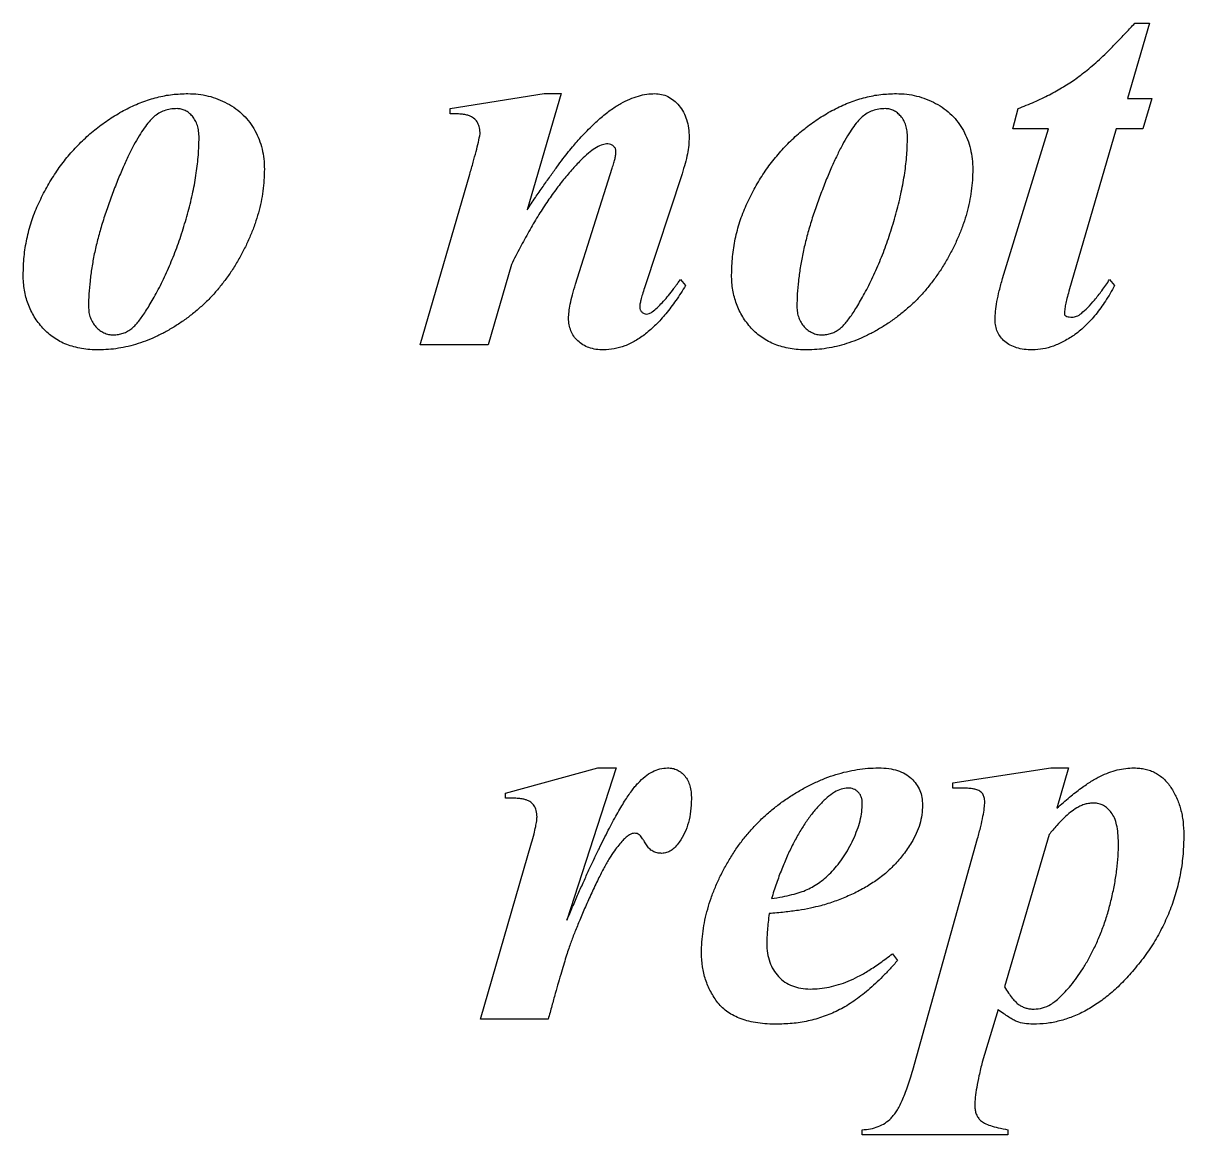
# Model space of a CAD drawing. Header units: inches. Extents: x -8.75 to 0, y -0.78 to 2.88.
# Drawn here: x -6.862 to -6.22, y 1.438 to 2.053 of the extents above; entities that cross this region are included whole.
import ezdxf

# ---------------------------------------------------------------- set-up
doc = ezdxf.new("R2010")
doc.units = ezdxf.units.IN
doc.header["$MEASUREMENT"] = 0

msp = doc.modelspace()

# ---------------------------------------------------------------- linework, layer by layer
at = {"color": 7, "linetype": 'Continuous', "lineweight": 25}
for p, q in [((-6.23899, 2.05278), (-6.25114, 2.01111)), ((-6.24711, 2.05278), (-6.23899, 2.05278)), ((-6.62554, 2.00556), (-6.57363, 2.01389)), ((-6.56421, 2.01389), (-6.58304, 1.94961)), ((-6.57363, 2.01389), (-6.56421, 2.01389)), ((-6.25114, 2.01111), (-6.23756, 2.01111)), ((-6.23756, 2.01111), (-6.24268, 1.99444)), ((-6.62554, 2.00278), (-6.62554, 2.00556)), ((-6.31442, 1.99444), (-6.31156, 2.0056)), ((-6.32015, 1.91159), (-6.29481, 1.99444)), ((-6.29481, 1.99444), (-6.31442, 1.99444)), ((-6.25739, 1.99444), (-6.28348, 1.9046)), ((-6.24268, 1.99444), (-6.25739, 1.99444)), ((-6.55627, 1.90846), (-6.536, 1.97261)), ((-6.6422, 1.875), (-6.61473, 1.96931)), ((-6.49737, 1.96962), (-6.5182, 1.9066)), ((-6.59173, 1.91936), (-6.60466, 1.875)), ((-6.49819, 1.91111), (-6.49541, 1.90781)), ((-6.261, 1.91111), (-6.25822, 1.90773)), ((-6.60466, 1.875), (-6.6422, 1.875)), ((-6.59498, 1.6273), (-6.54394, 1.64119)), ((-6.53378, 1.64119), (-6.56108, 1.55698)), ((-6.54394, 1.64119), (-6.53378, 1.64119)), ((-6.34776, 1.63285), (-6.2935, 1.64119)), ((-6.2935, 1.64119), (-6.2837, 1.64119)), ((-6.2837, 1.64119), (-6.29016, 1.61896)), ((-6.34776, 1.63007), (-6.34776, 1.63285)), ((-6.59498, 1.62452), (-6.59498, 1.6273)), ((-6.29446, 1.60434), (-6.31907, 1.52009)), ((-6.60887, 1.5023), (-6.58053, 1.59969)), ((-6.36985, 1.47417), (-6.33396, 1.60221)), ((-6.38109, 1.53841), (-6.37831, 1.53472)), ((-6.57141, 1.5023), (-6.60887, 1.5023)), ((-6.32267, 1.50759), (-6.33144, 1.47851)), ((-6.39776, 1.43841), (-6.39776, 1.44119)), ((-6.3172, 1.43841), (-6.39776, 1.43841)), ((-6.3172, 1.44119), (-6.3172, 1.43841))]:
    msp.add_line(p, q, dxfattribs=at)
for points, knots in [([(-6.31156, 2.0056), (-6.30855, 2.00679), (-6.30268, 2.00912), (-6.29433, 2.01313), (-6.28663, 2.01743), (-6.28061, 2.02132), (-6.27599, 2.02481), (-6.27233, 2.02769), (-6.26858, 2.03103), (-6.26458, 2.03464), (-6.26045, 2.03866), (-6.25617, 2.04306), (-6.25165, 2.04776), (-6.24865, 2.05108), (-6.24711, 2.05278)], [0, 0, 0, 0, 0.120172, 0.234507, 0.343418, 0.447385, 0.500336, 0.558038, 0.620076, 0.686978, 0.757998, 0.833949, 0.914855, 1, 1, 1, 1]), ([(-6.86165, 1.91363), (-6.86155, 1.91702), (-6.86135, 1.92372), (-6.85977, 1.9336), (-6.85728, 1.94316), (-6.85367, 1.95229), (-6.84933, 1.96096), (-6.84448, 1.96916), (-6.83903, 1.97675), (-6.83302, 1.98373), (-6.82656, 1.9902), (-6.81955, 1.99596), (-6.81212, 2.00113), (-6.80429, 2.00563), (-6.79611, 2.00928), (-6.78774, 2.01197), (-6.77919, 2.01359), (-6.77343, 2.01379), (-6.77054, 2.01389)], [0, 0, 0, 0, 0.068373, 0.135108, 0.201218, 0.267276, 0.332787, 0.396645, 0.459164, 0.521042, 0.582325, 0.643264, 0.703651, 0.764819, 0.825173, 0.88396, 0.941824, 1, 1, 1, 1]), ([(-6.77054, 2.01389), (-6.76864, 2.01382), (-6.76488, 2.01368), (-6.75932, 2.01266), (-6.75393, 2.01096), (-6.74882, 2.00856), (-6.74403, 2.00567), (-6.73987, 2.0021), (-6.73631, 1.99803), (-6.73342, 1.99344), (-6.7311, 1.9885), (-6.72952, 1.98323), (-6.72846, 1.97773), (-6.72836, 1.97396), (-6.72831, 1.97205)], [0, 0, 0, 0, 0.085554, 0.169688, 0.253802, 0.339259, 0.42356, 0.504942, 0.585336, 0.66653, 0.748481, 0.83034, 0.913832, 1, 1, 1, 1]), ([(-6.55483, 1.98811), (-6.55371, 1.98931), (-6.55154, 1.99165), (-6.54828, 1.99495), (-6.54515, 1.99795), (-6.54216, 2.00066), (-6.53926, 2.00305), (-6.53646, 2.00512), (-6.53384, 2.00699), (-6.53046, 2.00889), (-6.52644, 2.0109), (-6.52164, 2.0126), (-6.517, 2.01366), (-6.51395, 2.01381), (-6.51247, 2.01389)], [0, 0, 0, 0, 0.096922, 0.187782, 0.272642, 0.351578, 0.425341, 0.493416, 0.556438, 0.614383, 0.721325, 0.820638, 0.912937, 1, 1, 1, 1]), ([(-6.51247, 2.01389), (-6.5112, 2.01381), (-6.50868, 2.01364), (-6.50508, 2.01231), (-6.50179, 2.01016), (-6.49892, 2.00718), (-6.4965, 2.00359), (-6.49467, 1.99943), (-6.49365, 1.99473), (-6.49352, 1.99143), (-6.49346, 1.98971)], [0, 0, 0, 0, 0.11115, 0.220348, 0.332299, 0.453462, 0.580543, 0.710706, 0.849887, 1, 1, 1, 1]), ([(-6.46998, 1.91363), (-6.46988, 1.91702), (-6.46968, 1.92372), (-6.4681, 1.9336), (-6.46561, 1.94316), (-6.46201, 1.95229), (-6.45766, 1.96096), (-6.45282, 1.96916), (-6.44736, 1.97675), (-6.44135, 1.98373), (-6.43489, 1.9902), (-6.42789, 1.99596), (-6.42045, 2.00113), (-6.41262, 2.00563), (-6.40444, 2.00928), (-6.39607, 2.01197), (-6.38752, 2.01359), (-6.38176, 2.01379), (-6.37888, 2.01389)], [0, 0, 0, 0, 0.068373, 0.135108, 0.201218, 0.267276, 0.332787, 0.396645, 0.459164, 0.521042, 0.582325, 0.643264, 0.703651, 0.764819, 0.825173, 0.88396, 0.941824, 1, 1, 1, 1]), ([(-6.37888, 2.01389), (-6.37698, 2.01382), (-6.37321, 2.01368), (-6.36765, 2.01266), (-6.36227, 2.01096), (-6.35715, 2.00856), (-6.35237, 2.00567), (-6.3482, 2.0021), (-6.34464, 1.99803), (-6.34175, 1.99344), (-6.33943, 1.9885), (-6.33785, 1.98323), (-6.33679, 1.97773), (-6.33669, 1.97396), (-6.33665, 1.97205)], [0, 0, 0, 0, 0.085554, 0.169688, 0.253802, 0.339259, 0.42356, 0.504942, 0.585336, 0.66653, 0.748481, 0.83034, 0.913832, 1, 1, 1, 1]), ([(-6.77658, 2.00556), (-6.77783, 2.00549), (-6.78024, 2.00538), (-6.78369, 2.00455), (-6.78681, 2.0031), (-6.78858, 2.0017), (-6.78947, 2.001)], [0, 0, 0, 0, 0.2679971, 0.5173471, 0.7577141, 1, 1, 1, 1]), ([(-6.76442, 1.9895), (-6.76446, 1.9907), (-6.76453, 1.993), (-6.76521, 1.99624), (-6.76639, 1.99904), (-6.76801, 2.00137), (-6.76993, 2.00318), (-6.77197, 2.00458), (-6.77423, 2.00541), (-6.77579, 2.00551), (-6.77658, 2.00556)], [0, 0, 0, 0, 0.160943, 0.307485, 0.440153, 0.565263, 0.682999, 0.791977, 0.894836, 1, 1, 1, 1]), ([(-6.60904, 1.99162), (-6.60908, 1.99273), (-6.60915, 1.9948), (-6.6102, 1.99765), (-6.61197, 1.99997), (-6.61418, 2.00132), (-6.61651, 2.0021), (-6.61895, 2.00249), (-6.62203, 2.00274), (-6.62429, 2.00277), (-6.62554, 2.00278)], [0, 0, 0, 0, 0.143692, 0.268193, 0.387578, 0.517103, 0.59867, 0.70577, 0.838043, 1, 1, 1, 1]), ([(-6.38491, 2.00556), (-6.38616, 2.00549), (-6.38857, 2.00538), (-6.39203, 2.00455), (-6.39515, 2.0031), (-6.39691, 2.0017), (-6.3978, 2.001)], [0, 0, 0, 0, 0.2679971, 0.5173471, 0.7577141, 1, 1, 1, 1]), ([(-6.37276, 1.9895), (-6.37279, 1.9907), (-6.37286, 1.993), (-6.37354, 1.99624), (-6.37473, 1.99904), (-6.37634, 2.00137), (-6.37826, 2.00318), (-6.38031, 2.00458), (-6.38256, 2.00541), (-6.38412, 2.00551), (-6.38491, 2.00556)], [0, 0, 0, 0, 0.160943, 0.307485, 0.440153, 0.565263, 0.682999, 0.791977, 0.894836, 1, 1, 1, 1]), ([(-6.78947, 2.001), (-6.79036, 2.00012), (-6.7923, 1.99821), (-6.79492, 1.99463), (-6.79772, 1.99037), (-6.80056, 1.98531), (-6.8035, 1.9795), (-6.80649, 1.9729), (-6.80961, 1.96556), (-6.8127, 1.95757), (-6.81571, 1.94935), (-6.8183, 1.94113), (-6.82052, 1.93314), (-6.82238, 1.92536), (-6.82375, 1.91776), (-6.82476, 1.91038), (-6.8254, 1.90321), (-6.82549, 1.8985), (-6.82554, 1.89618)], [0, 0, 0, 0, 0.033249, 0.072559, 0.117666, 0.169098, 0.227007, 0.290985, 0.362132, 0.439493, 0.518973, 0.59539, 0.668972, 0.739827, 0.808386, 0.874496, 0.93831, 1, 1, 1, 1]), ([(-6.3978, 2.001), (-6.39869, 2.00012), (-6.40064, 1.99821), (-6.40326, 1.99463), (-6.40605, 1.99037), (-6.40889, 1.98531), (-6.41184, 1.9795), (-6.41482, 1.9729), (-6.41794, 1.96556), (-6.42103, 1.95757), (-6.42404, 1.94935), (-6.42664, 1.94113), (-6.42886, 1.93314), (-6.43071, 1.92536), (-6.43209, 1.91776), (-6.43309, 1.91038), (-6.43373, 1.90321), (-6.43382, 1.8985), (-6.43387, 1.89618)], [0, 0, 0, 0, 0.033249, 0.072559, 0.117666, 0.169098, 0.227007, 0.290985, 0.362132, 0.439493, 0.518973, 0.59539, 0.668972, 0.739827, 0.808386, 0.874496, 0.93831, 1, 1, 1, 1]), ([(-6.80166, 1.88407), (-6.80111, 1.88457), (-6.79989, 1.88565), (-6.79812, 1.88761), (-6.79633, 1.89003), (-6.79436, 1.89278), (-6.79239, 1.89599), (-6.79024, 1.89954), (-6.78804, 1.90354), (-6.78495, 1.90948), (-6.78125, 1.9174), (-6.77712, 1.92736), (-6.77357, 1.93783), (-6.77038, 1.9486), (-6.76774, 1.95935), (-6.76587, 1.96982), (-6.76468, 1.9798), (-6.76451, 1.98633), (-6.76442, 1.9895)], [0, 0, 0, 0, 0.019705, 0.042924, 0.069319, 0.09916, 0.132071, 0.168505, 0.208627, 0.25247, 0.344777, 0.439194, 0.536414, 0.636224, 0.735117, 0.828115, 0.916399, 1, 1, 1, 1]), ([(-6.61473, 1.96931), (-6.6141, 1.97151), (-6.61291, 1.97568), (-6.6113, 1.98159), (-6.61002, 1.98683), (-6.60935, 1.9901), (-6.60904, 1.99162)], [0, 0, 0, 0, 0.297706, 0.565151, 0.797817, 1, 1, 1, 1]), ([(-6.49346, 1.98971), (-6.49352, 1.98826), (-6.49366, 1.98519), (-6.49437, 1.98036), (-6.49567, 1.97512), (-6.49678, 1.97151), (-6.49737, 1.96962)], [0, 0, 0, 0, 0.211602, 0.448481, 0.711298, 1, 1, 1, 1]), ([(-6.41, 1.88407), (-6.40944, 1.88457), (-6.40822, 1.88565), (-6.40646, 1.88761), (-6.40466, 1.89003), (-6.40269, 1.89278), (-6.40072, 1.89599), (-6.39857, 1.89954), (-6.39637, 1.90354), (-6.39329, 1.90948), (-6.38958, 1.9174), (-6.38546, 1.92736), (-6.3819, 1.93783), (-6.37871, 1.9486), (-6.37608, 1.95935), (-6.37421, 1.96982), (-6.37301, 1.9798), (-6.37284, 1.98633), (-6.37276, 1.9895)], [0, 0, 0, 0, 0.019705, 0.042924, 0.069319, 0.09916, 0.132071, 0.168505, 0.208627, 0.25247, 0.344777, 0.439194, 0.536414, 0.636224, 0.735117, 0.828115, 0.916399, 1, 1, 1, 1]), ([(-6.58304, 1.94961), (-6.58153, 1.95187), (-6.57862, 1.95621), (-6.57437, 1.96243), (-6.57038, 1.96807), (-6.56667, 1.97313), (-6.56337, 1.97772), (-6.56026, 1.98168), (-6.55746, 1.98509), (-6.55566, 1.98716), (-6.55483, 1.98811)], [0, 0, 0, 0, 0.170885, 0.328423, 0.473151, 0.60457, 0.722896, 0.827784, 0.920751, 1, 1, 1, 1]), ([(-6.53838, 1.98611), (-6.53938, 1.986), (-6.54158, 1.98577), (-6.54489, 1.98411), (-6.54849, 1.98164), (-6.5508, 1.97948), (-6.55205, 1.9783)], [0, 0, 0, 0, 0.18595, 0.410703, 0.678753, 1, 1, 1, 1]), ([(-6.53391, 1.9819), (-6.53398, 1.98244), (-6.53412, 1.98355), (-6.53523, 1.98487), (-6.53662, 1.98596), (-6.5378, 1.98606), (-6.53838, 1.98611)], [0, 0, 0, 0, 0.237424, 0.485936, 0.744903, 1, 1, 1, 1]), ([(-6.55205, 1.9783), (-6.55379, 1.97657), (-6.55734, 1.97302), (-6.56235, 1.9671), (-6.56739, 1.96066), (-6.57234, 1.95357), (-6.57728, 1.9459), (-6.58216, 1.9376), (-6.58706, 1.92873), (-6.59014, 1.92254), (-6.59173, 1.91936)], [0, 0, 0, 0, 0.102766, 0.210992, 0.325808, 0.446255, 0.574269, 0.709207, 0.850712, 1, 1, 1, 1]), ([(-6.536, 1.97261), (-6.53568, 1.97359), (-6.5351, 1.9754), (-6.53445, 1.97793), (-6.53402, 1.98005), (-6.53394, 1.98134), (-6.53391, 1.9819)], [0, 0, 0, 0, 0.323477, 0.595772, 0.822213, 1, 1, 1, 1]), ([(-6.72831, 1.97205), (-6.72836, 1.97005), (-6.72845, 1.96603), (-6.72906, 1.96001), (-6.73013, 1.95399), (-6.73154, 1.94796), (-6.73344, 1.94194), (-6.73573, 1.93592), (-6.73845, 1.92991), (-6.7415, 1.92392), (-6.74489, 1.91809), (-6.74865, 1.91259), (-6.7526, 1.90736), (-6.7568, 1.90243), (-6.76134, 1.89787), (-6.76612, 1.89362), (-6.77112, 1.88964), (-6.77638, 1.88603), (-6.78177, 1.88281), (-6.78717, 1.87994), (-6.79263, 1.87761), (-6.79807, 1.87565), (-6.80354, 1.87411), (-6.80901, 1.87303), (-6.81449, 1.87235), (-6.81816, 1.87226), (-6.81998, 1.87222)], [0, 0, 0, 0, 0.040288, 0.081046, 0.121912, 0.163592, 0.205763, 0.249164, 0.293302, 0.33884, 0.384474, 0.429222, 0.47316, 0.516609, 0.559725, 0.602707, 0.645492, 0.688706, 0.731235, 0.772081, 0.811808, 0.850842, 0.888714, 0.926191, 0.963211, 1, 1, 1, 1]), ([(-6.33665, 1.97205), (-6.33669, 1.97005), (-6.33679, 1.96603), (-6.3374, 1.96001), (-6.33847, 1.95399), (-6.33988, 1.94796), (-6.34177, 1.94194), (-6.34407, 1.93592), (-6.34679, 1.92991), (-6.34983, 1.92392), (-6.35322, 1.91809), (-6.35698, 1.91259), (-6.36093, 1.90736), (-6.36513, 1.90243), (-6.36967, 1.89787), (-6.37445, 1.89362), (-6.37946, 1.88964), (-6.38472, 1.88603), (-6.39011, 1.88281), (-6.3955, 1.87994), (-6.40096, 1.87761), (-6.40641, 1.87565), (-6.41187, 1.87411), (-6.41734, 1.87303), (-6.42283, 1.87235), (-6.42649, 1.87226), (-6.42831, 1.87222)], [0, 0, 0, 0, 0.040288, 0.081046, 0.121912, 0.163592, 0.205763, 0.249164, 0.293302, 0.33884, 0.384474, 0.429222, 0.47316, 0.516609, 0.559725, 0.602707, 0.645492, 0.688706, 0.731235, 0.772081, 0.811808, 0.850842, 0.888714, 0.926191, 0.963211, 1, 1, 1, 1]), ([(-6.81998, 1.87222), (-6.82159, 1.87225), (-6.82473, 1.87231), (-6.82929, 1.87287), (-6.83357, 1.87384), (-6.8376, 1.87513), (-6.84135, 1.87682), (-6.84479, 1.87892), (-6.84796, 1.88138), (-6.8508, 1.8842), (-6.85335, 1.88727), (-6.85558, 1.89054), (-6.85746, 1.89398), (-6.85896, 1.8976), (-6.86022, 1.90136), (-6.86099, 1.90531), (-6.86156, 1.90942), (-6.86162, 1.91221), (-6.86165, 1.91363)], [0, 0, 0, 0, 0.072878, 0.142298, 0.208199, 0.271692, 0.33365, 0.394303, 0.454151, 0.514931, 0.575502, 0.635011, 0.694027, 0.75313, 0.812473, 0.873468, 0.935645, 1, 1, 1, 1]), ([(-6.42831, 1.87222), (-6.42992, 1.87225), (-6.43306, 1.87231), (-6.43763, 1.87287), (-6.44191, 1.87384), (-6.44593, 1.87513), (-6.44968, 1.87682), (-6.45312, 1.87892), (-6.45629, 1.88138), (-6.45913, 1.8842), (-6.46168, 1.88727), (-6.46391, 1.89054), (-6.46579, 1.89398), (-6.46729, 1.8976), (-6.46856, 1.90136), (-6.46933, 1.90531), (-6.46989, 1.90942), (-6.46995, 1.91221), (-6.46998, 1.91363)], [0, 0, 0, 0, 0.072878, 0.142298, 0.208199, 0.271692, 0.33365, 0.394303, 0.454151, 0.514931, 0.575502, 0.635011, 0.694027, 0.75313, 0.812473, 0.873468, 0.935645, 1, 1, 1, 1]), ([(-6.56013, 1.88967), (-6.56006, 1.89084), (-6.55991, 1.89348), (-6.55917, 1.89781), (-6.55793, 1.9029), (-6.55685, 1.90652), (-6.55627, 1.90846)], [0, 0, 0, 0, 0.183214, 0.411654, 0.683026, 1, 1, 1, 1]), ([(-6.49541, 1.90781), (-6.49718, 1.90501), (-6.50056, 1.89963), (-6.50608, 1.89237), (-6.51163, 1.88618), (-6.5173, 1.88114), (-6.523, 1.87714), (-6.52884, 1.87431), (-6.53478, 1.87257), (-6.53879, 1.87234), (-6.54077, 1.87222)], [0, 0, 0, 0, 0.165262, 0.316603, 0.45397, 0.57917, 0.693818, 0.800285, 0.901451, 1, 1, 1, 1]), ([(-6.5182, 1.9066), (-6.51858, 1.90534), (-6.51927, 1.90308), (-6.52012, 1.90003), (-6.52064, 1.8977), (-6.52076, 1.89637), (-6.5208, 1.89583)], [0, 0, 0, 0, 0.355168, 0.638877, 0.854433, 1, 1, 1, 1]), ([(-6.50275, 1.90508), (-6.50248, 1.90546), (-6.50186, 1.9063), (-6.50083, 1.90767), (-6.49959, 1.90931), (-6.49869, 1.91048), (-6.49819, 1.91111)], [0, 0, 0, 0, 0.18485, 0.41446, 0.680809, 1, 1, 1, 1]), ([(-6.32432, 1.88876), (-6.32426, 1.89035), (-6.32414, 1.89376), (-6.32329, 1.89917), (-6.32199, 1.9052), (-6.32079, 1.90938), (-6.32015, 1.91159)], [0, 0, 0, 0, 0.205405, 0.439032, 0.704171, 1, 1, 1, 1]), ([(-6.25822, 1.90773), (-6.25985, 1.90484), (-6.26299, 1.89931), (-6.26839, 1.89192), (-6.27399, 1.8857), (-6.27987, 1.88076), (-6.28586, 1.877), (-6.29179, 1.87425), (-6.29773, 1.87253), (-6.30171, 1.87232), (-6.30366, 1.87222)], [0, 0, 0, 0, 0.164549, 0.315664, 0.452911, 0.579345, 0.695512, 0.802853, 0.903381, 1, 1, 1, 1]), ([(-6.27662, 1.8924), (-6.27542, 1.89344), (-6.2728, 1.8957), (-6.2691, 1.89999), (-6.26504, 1.90516), (-6.2624, 1.90904), (-6.261, 1.91111)], [0, 0, 0, 0, 0.193516, 0.424759, 0.692792, 1, 1, 1, 1]), ([(-6.5139, 1.89319), (-6.51296, 1.89395), (-6.51101, 1.89554), (-6.50826, 1.89835), (-6.50545, 1.90154), (-6.50368, 1.90387), (-6.50275, 1.90508)], [0, 0, 0, 0, 0.222262, 0.462498, 0.72018, 1, 1, 1, 1]), ([(-6.28348, 1.9046), (-6.28385, 1.90329), (-6.28455, 1.90085), (-6.28533, 1.89741), (-6.28586, 1.89449), (-6.28595, 1.8927), (-6.286, 1.89188)], [0, 0, 0, 0, 0.315165, 0.585756, 0.812505, 1, 1, 1, 1]), ([(-6.82554, 1.89618), (-6.82549, 1.89509), (-6.82541, 1.89299), (-6.82457, 1.89), (-6.82334, 1.88727), (-6.82152, 1.88493), (-6.81941, 1.883), (-6.81702, 1.88162), (-6.81448, 1.88068), (-6.81268, 1.8806), (-6.81178, 1.88056)], [0, 0, 0, 0, 0.141117, 0.271235, 0.399612, 0.526778, 0.652943, 0.768103, 0.883172, 1, 1, 1, 1]), ([(-6.5208, 1.89583), (-6.52074, 1.89536), (-6.52061, 1.89437), (-6.51969, 1.89315), (-6.51853, 1.89224), (-6.51762, 1.89209), (-6.5172, 1.89201)], [0, 0, 0, 0, 0.249564, 0.517955, 0.78011, 1, 1, 1, 1]), ([(-6.5172, 1.89201), (-6.51666, 1.89208), (-6.51547, 1.89223), (-6.51445, 1.89285), (-6.5139, 1.89319)], [0, 0, 0, 0, 0.462123, 1, 1, 1, 1]), ([(-6.43387, 1.89618), (-6.43383, 1.89509), (-6.43375, 1.89299), (-6.4329, 1.89), (-6.43168, 1.88727), (-6.42985, 1.88493), (-6.42775, 1.883), (-6.42535, 1.88162), (-6.42281, 1.88068), (-6.42102, 1.8806), (-6.42011, 1.88056)], [0, 0, 0, 0, 0.141117, 0.271235, 0.399612, 0.526778, 0.652943, 0.768103, 0.883172, 1, 1, 1, 1]), ([(-6.54077, 1.87222), (-6.54221, 1.87227), (-6.54495, 1.87236), (-6.54881, 1.87335), (-6.55222, 1.8749), (-6.55507, 1.87711), (-6.55735, 1.87975), (-6.55893, 1.88281), (-6.55999, 1.88613), (-6.56008, 1.88848), (-6.56013, 1.88967)], [0, 0, 0, 0, 0.147078, 0.280065, 0.40603, 0.527558, 0.646344, 0.760367, 0.878039, 1, 1, 1, 1]), ([(-6.30366, 1.87222), (-6.30521, 1.87228), (-6.30816, 1.87238), (-6.31231, 1.87326), (-6.31594, 1.87467), (-6.31898, 1.87672), (-6.32134, 1.87928), (-6.32309, 1.88214), (-6.32412, 1.88536), (-6.32425, 1.88761), (-6.32432, 1.88876)], [0, 0, 0, 0, 0.156482, 0.296729, 0.42572, 0.547555, 0.663201, 0.773821, 0.884124, 1, 1, 1, 1]), ([(-6.286, 1.89188), (-6.2859, 1.89166), (-6.28565, 1.8911), (-6.28456, 1.89068), (-6.28326, 1.89036), (-6.28225, 1.89031), (-6.28174, 1.89028)], [0, 0, 0, 0, 0.146229, 0.373492, 0.681429, 1, 1, 1, 1]), ([(-6.28174, 1.89028), (-6.28088, 1.89039), (-6.27899, 1.89063), (-6.27745, 1.89178), (-6.27662, 1.8924)], [0, 0, 0, 0, 0.456588, 1, 1, 1, 1]), ([(-6.81178, 1.88056), (-6.81085, 1.8806), (-6.80902, 1.88067), (-6.80636, 1.88135), (-6.80387, 1.88247), (-6.8024, 1.88354), (-6.80166, 1.88407)], [0, 0, 0, 0, 0.255377, 0.501412, 0.750643, 1, 1, 1, 1]), ([(-6.42011, 1.88056), (-6.41918, 1.8806), (-6.41735, 1.88067), (-6.41469, 1.88135), (-6.41221, 1.88247), (-6.41073, 1.88354), (-6.41, 1.88407)], [0, 0, 0, 0, 0.255377, 0.501412, 0.750643, 1, 1, 1, 1]), ([(-6.52172, 1.63281), (-6.52046, 1.63407), (-6.51805, 1.63648), (-6.51398, 1.63917), (-6.50974, 1.64088), (-6.50683, 1.64108), (-6.5054, 1.64119)], [0, 0, 0, 0, 0.2832358, 0.5391183, 0.7728496, 1, 1, 1, 1]), ([(-6.5054, 1.64119), (-6.50445, 1.64115), (-6.50261, 1.64108), (-6.50002, 1.64014), (-6.4977, 1.63874), (-6.49573, 1.63672), (-6.49412, 1.63424), (-6.49299, 1.63123), (-6.4923, 1.62779), (-6.49224, 1.62533), (-6.4922, 1.62404)], [0, 0, 0, 0, 0.116379, 0.225761, 0.334619, 0.44808, 0.569236, 0.697368, 0.841074, 1, 1, 1, 1]), ([(-6.48665, 1.53884), (-6.48661, 1.54087), (-6.48652, 1.54493), (-6.48583, 1.55102), (-6.48482, 1.55712), (-6.48326, 1.5632), (-6.48137, 1.56929), (-6.47899, 1.57537), (-6.47627, 1.58147), (-6.47305, 1.5875), (-6.46954, 1.59341), (-6.46568, 1.59906), (-6.46148, 1.60439), (-6.45697, 1.6094), (-6.45219, 1.61418), (-6.44705, 1.61858), (-6.44166, 1.62274), (-6.43596, 1.62652), (-6.4301, 1.62991), (-6.42422, 1.63293), (-6.41834, 1.63552), (-6.4124, 1.63755), (-6.40649, 1.63916), (-6.40056, 1.64035), (-6.39462, 1.64107), (-6.39066, 1.64115), (-6.38869, 1.64119)], [0, 0, 0, 0, 0.039082, 0.078362, 0.117989, 0.158248, 0.199189, 0.24105, 0.28388, 0.328057, 0.3726, 0.416552, 0.459861, 0.503325, 0.546527, 0.59004, 0.633619, 0.677877, 0.721755, 0.764051, 0.805409, 0.845552, 0.884872, 0.923553, 0.962033, 1, 1, 1, 1]), ([(-6.38869, 1.64119), (-6.3868, 1.64114), (-6.38324, 1.64105), (-6.37828, 1.63988), (-6.374, 1.63809), (-6.37054, 1.63547), (-6.36779, 1.63235), (-6.3658, 1.62879), (-6.36464, 1.62481), (-6.3645, 1.62204), (-6.36442, 1.62061)], [0, 0, 0, 0, 0.157556, 0.296643, 0.423401, 0.542675, 0.6567, 0.76879, 0.880952, 1, 1, 1, 1]), ([(-6.29016, 1.61896), (-6.28896, 1.62001), (-6.28663, 1.62203), (-6.28323, 1.62495), (-6.27996, 1.62755), (-6.27688, 1.62991), (-6.27395, 1.63198), (-6.27118, 1.63378), (-6.26861, 1.63535), (-6.26538, 1.63701), (-6.26149, 1.63868), (-6.25681, 1.64014), (-6.25213, 1.64098), (-6.24901, 1.64112), (-6.24745, 1.64119)], [0, 0, 0, 0, 0.096773, 0.188005, 0.272597, 0.351161, 0.424468, 0.49067, 0.552297, 0.607839, 0.711227, 0.809846, 0.90556, 1, 1, 1, 1]), ([(-6.24745, 1.64119), (-6.24638, 1.64115), (-6.2443, 1.64108), (-6.24126, 1.64062), (-6.23843, 1.63972), (-6.23575, 1.63857), (-6.23331, 1.63701), (-6.23101, 1.63518), (-6.22894, 1.63295), (-6.22644, 1.62955), (-6.22384, 1.62475), (-6.22156, 1.61841), (-6.2202, 1.61145), (-6.22006, 1.60661), (-6.21998, 1.60412)], [0, 0, 0, 0, 0.06224, 0.120922, 0.178038, 0.234064, 0.289526, 0.345664, 0.404484, 0.465123, 0.590666, 0.719249, 0.855301, 1, 1, 1, 1]), ([(-6.56108, 1.55698), (-6.56002, 1.55949), (-6.55793, 1.56439), (-6.5548, 1.57153), (-6.55182, 1.57831), (-6.5489, 1.5847), (-6.54609, 1.59074), (-6.54335, 1.5964), (-6.54076, 1.60171), (-6.53822, 1.60662), (-6.53584, 1.61118), (-6.53357, 1.61538), (-6.53133, 1.61919), (-6.52922, 1.62263), (-6.52723, 1.62573), (-6.52531, 1.62843), (-6.52352, 1.63078), (-6.52229, 1.63216), (-6.52172, 1.63281)], [0, 0, 0, 0, 0.095301, 0.18648, 0.272875, 0.354696, 0.432414, 0.506037, 0.574896, 0.639227, 0.699262, 0.755246, 0.806323, 0.853838, 0.896685, 0.935191, 0.96984, 1, 1, 1, 1]), ([(-6.40574, 1.63007), (-6.40696, 1.62994), (-6.40957, 1.62964), (-6.41344, 1.62769), (-6.41749, 1.62469), (-6.42003, 1.62207), (-6.42141, 1.62066)], [0, 0, 0, 0, 0.1950134, 0.4168613, 0.6837801, 1, 1, 1, 1]), ([(-6.39776, 1.62161), (-6.39778, 1.62224), (-6.39781, 1.62343), (-6.39828, 1.62512), (-6.39894, 1.62663), (-6.39999, 1.62785), (-6.40118, 1.62885), (-6.40258, 1.62956), (-6.40411, 1.63002), (-6.40519, 1.63005), (-6.40574, 1.63007)], [0, 0, 0, 0, 0.142801, 0.272978, 0.397465, 0.51751, 0.637554, 0.753126, 0.873718, 1, 1, 1, 1]), ([(-6.33001, 1.62248), (-6.33006, 1.62327), (-6.33017, 1.62477), (-6.33106, 1.62687), (-6.33275, 1.62848), (-6.33482, 1.62931), (-6.33714, 1.62971), (-6.33987, 1.62995), (-6.3435, 1.63005), (-6.34624, 1.63007), (-6.34776, 1.63007)], [0, 0, 0, 0, 0.107658, 0.20502, 0.304291, 0.418521, 0.503053, 0.626208, 0.792392, 1, 1, 1, 1]), ([(-6.57758, 1.6141), (-6.57762, 1.61529), (-6.57771, 1.61746), (-6.579, 1.6203), (-6.581, 1.62232), (-6.58319, 1.62344), (-6.58547, 1.62406), (-6.58799, 1.62429), (-6.59123, 1.62453), (-6.59365, 1.62452), (-6.59498, 1.62452)], [0, 0, 0, 0, 0.150745, 0.274893, 0.388689, 0.507831, 0.584565, 0.690788, 0.829821, 1, 1, 1, 1]), ([(-6.4922, 1.62404), (-6.49228, 1.62176), (-6.49244, 1.61734), (-6.49373, 1.61102), (-6.49576, 1.60519), (-6.49788, 1.6018), (-6.49893, 1.60013)], [0, 0, 0, 0, 0.270819, 0.525376, 0.765551, 1, 1, 1, 1]), ([(-6.44793, 1.56896), (-6.44592, 1.56927), (-6.44211, 1.56985), (-6.4368, 1.57105), (-6.43218, 1.57229), (-6.42817, 1.57387), (-6.42453, 1.57573), (-6.4211, 1.57809), (-6.41764, 1.58082), (-6.41427, 1.58408), (-6.41103, 1.58781), (-6.40797, 1.592), (-6.40516, 1.59665), (-6.40265, 1.60166), (-6.40051, 1.60678), (-6.3989, 1.61186), (-6.39795, 1.61679), (-6.39782, 1.62003), (-6.39776, 1.62161)], [0, 0, 0, 0, 0.076865, 0.145034, 0.205136, 0.257311, 0.307089, 0.35899, 0.414116, 0.473151, 0.535406, 0.600225, 0.668527, 0.740015, 0.811443, 0.877706, 0.940411, 1, 1, 1, 1]), ([(-6.42141, 1.62066), (-6.42274, 1.61916), (-6.42547, 1.61608), (-6.42917, 1.61092), (-6.43275, 1.60526), (-6.4361, 1.59903), (-6.43938, 1.59232), (-6.44239, 1.58502), (-6.44532, 1.57721), (-6.44705, 1.57176), (-6.44793, 1.56896)], [0, 0, 0, 0, 0.102496, 0.210714, 0.32463, 0.445355, 0.572975, 0.707181, 0.84953, 1, 1, 1, 1]), ([(-6.36442, 1.62061), (-6.3645, 1.61884), (-6.36466, 1.61529), (-6.36585, 1.61002), (-6.36775, 1.6048), (-6.3696, 1.60154), (-6.37054, 1.59987)], [0, 0, 0, 0, 0.242528, 0.485953, 0.737487, 1, 1, 1, 1]), ([(-6.33396, 1.60221), (-6.33336, 1.60442), (-6.33225, 1.60847), (-6.33105, 1.61406), (-6.33022, 1.61861), (-6.33007, 1.6213), (-6.33001, 1.62248)], [0, 0, 0, 0, 0.33171, 0.608594, 0.829634, 1, 1, 1, 1]), ([(-6.27918, 1.61905), (-6.28033, 1.61828), (-6.28284, 1.61661), (-6.28643, 1.61324), (-6.29047, 1.60918), (-6.29307, 1.60602), (-6.29446, 1.60434)], [0, 0, 0, 0, 0.19451, 0.424011, 0.692071, 1, 1, 1, 1]), ([(-6.26963, 1.62174), (-6.27047, 1.62171), (-6.27213, 1.62164), (-6.27459, 1.62114), (-6.27695, 1.62028), (-6.27844, 1.61946), (-6.27918, 1.61905)], [0, 0, 0, 0, 0.251306, 0.493757, 0.746731, 1, 1, 1, 1]), ([(-6.25609, 1.59974), (-6.25614, 1.60153), (-6.25623, 1.60488), (-6.25693, 1.60952), (-6.25816, 1.61339), (-6.25992, 1.61647), (-6.26203, 1.61878), (-6.26433, 1.62054), (-6.26693, 1.62152), (-6.26873, 1.62167), (-6.26963, 1.62174)], [0, 0, 0, 0, 0.1871295, 0.3489499, 0.4871825, 0.6074022, 0.7151853, 0.8122658, 0.9057698, 1, 1, 1, 1]), ([(-6.58053, 1.59969), (-6.58008, 1.60135), (-6.57927, 1.60435), (-6.57837, 1.60842), (-6.57773, 1.61155), (-6.57762, 1.61336), (-6.57758, 1.6141)], [0, 0, 0, 0, 0.350075, 0.630908, 0.849316, 1, 1, 1, 1]), ([(-6.52354, 1.60507), (-6.52404, 1.60503), (-6.5251, 1.60495), (-6.52604, 1.60443), (-6.52653, 1.60416)], [0, 0, 0, 0, 0.471736, 1, 1, 1, 1]), ([(-6.50852, 1.59396), (-6.50943, 1.59402), (-6.51116, 1.59412), (-6.51357, 1.59504), (-6.51564, 1.59655), (-6.51713, 1.59864), (-6.5183, 1.6007), (-6.51943, 1.60231), (-6.52028, 1.6035), (-6.52117, 1.60436), (-6.52225, 1.60493), (-6.52311, 1.60503), (-6.52354, 1.60507)], [0, 0, 0, 0, 0.137153, 0.261675, 0.387414, 0.520635, 0.64693, 0.748142, 0.820248, 0.868457, 0.935312, 1, 1, 1, 1]), ([(-6.52653, 1.60416), (-6.52711, 1.60377), (-6.52843, 1.60288), (-6.53035, 1.60095), (-6.53251, 1.59841), (-6.53499, 1.59519), (-6.53774, 1.59106), (-6.54068, 1.5858), (-6.54394, 1.57937), (-6.54737, 1.57209), (-6.55077, 1.56455), (-6.55385, 1.55734), (-6.55654, 1.55074), (-6.5586, 1.54551), (-6.56006, 1.5412), (-6.56135, 1.53747), (-6.56266, 1.5331), (-6.56414, 1.52812), (-6.56579, 1.52254), (-6.56758, 1.51634), (-6.56942, 1.50951), (-6.57073, 1.50477), (-6.57141, 1.5023)], [0, 0, 0, 0, 0.018512, 0.042511, 0.072038, 0.107513, 0.150611, 0.204319, 0.267951, 0.342632, 0.41874, 0.488356, 0.551653, 0.608652, 0.63804, 0.673035, 0.713772, 0.759641, 0.811495, 0.868854, 0.93162, 1, 1, 1, 1]), ([(-6.49893, 1.60013), (-6.49963, 1.59919), (-6.50094, 1.59745), (-6.50334, 1.59551), (-6.50585, 1.59419), (-6.50764, 1.59404), (-6.50852, 1.59396)], [0, 0, 0, 0, 0.294309, 0.549668, 0.77758, 1, 1, 1, 1]), ([(-6.37054, 1.59987), (-6.372, 1.59766), (-6.37488, 1.59331), (-6.37998, 1.58742), (-6.38559, 1.58216), (-6.39181, 1.57767), (-6.39844, 1.5737), (-6.40549, 1.5703), (-6.41288, 1.5673), (-6.41803, 1.56578), (-6.42063, 1.56501)], [0, 0, 0, 0, 0.126688, 0.250228, 0.372514, 0.49468, 0.617641, 0.742739, 0.869822, 1, 1, 1, 1]), ([(-6.30279, 1.50785), (-6.30121, 1.50798), (-6.29798, 1.50824), (-6.2941, 1.51002), (-6.29101, 1.51218), (-6.28835, 1.51453), (-6.28544, 1.51752), (-6.28227, 1.52112), (-6.279, 1.52534), (-6.27577, 1.53016), (-6.27258, 1.53552), (-6.26953, 1.54144), (-6.26662, 1.54785), (-6.26397, 1.55469), (-6.26168, 1.56198), (-6.25971, 1.56957), (-6.25813, 1.57729), (-6.25694, 1.58492), (-6.25621, 1.59239), (-6.25613, 1.5973), (-6.25609, 1.59974)], [0, 0, 0, 0, 0.0431949, 0.0880858, 0.1145687, 0.1465809, 0.1849584, 0.2287468, 0.2778758, 0.3309451, 0.3876069, 0.4487348, 0.513093, 0.5801875, 0.6495962, 0.722044, 0.7948419, 0.8653799, 0.9334174, 1, 1, 1, 1]), ([(-6.21998, 1.60412), (-6.22006, 1.60061), (-6.22021, 1.59368), (-6.22162, 1.58344), (-6.2238, 1.5735), (-6.22698, 1.56389), (-6.23095, 1.55455), (-6.23586, 1.54552), (-6.24163, 1.53678), (-6.24613, 1.53135), (-6.24841, 1.5286)], [0, 0, 0, 0, 0.127432, 0.252144, 0.375066, 0.496856, 0.619895, 0.743724, 0.870093, 1, 1, 1, 1]), ([(-6.44923, 1.56063), (-6.44943, 1.55905), (-6.44982, 1.55604), (-6.45018, 1.55172), (-6.45048, 1.54783), (-6.45052, 1.54538), (-6.45054, 1.54422)], [0, 0, 0, 0, 0.289329, 0.5539658, 0.7890769, 1, 1, 1, 1]), ([(-6.42063, 1.56501), (-6.42255, 1.56455), (-6.42667, 1.56354), (-6.43338, 1.56235), (-6.441, 1.56137), (-6.4464, 1.56089), (-6.44923, 1.56063)], [0, 0, 0, 0, 0.20459, 0.439082, 0.704993, 1, 1, 1, 1]), ([(-6.45054, 1.54422), (-6.45048, 1.54241), (-6.45036, 1.5389), (-6.44905, 1.53395), (-6.44706, 1.52951), (-6.44414, 1.52578), (-6.44063, 1.52266), (-6.43639, 1.52055), (-6.43167, 1.51917), (-6.42832, 1.51903), (-6.42658, 1.51896)], [0, 0, 0, 0, 0.138619, 0.267658, 0.388404, 0.508312, 0.626725, 0.744958, 0.866809, 1, 1, 1, 1]), ([(-6.44459, 1.49952), (-6.4465, 1.49954), (-6.45017, 1.49959), (-6.45545, 1.50018), (-6.46029, 1.50105), (-6.46467, 1.50236), (-6.46859, 1.50404), (-6.47206, 1.50609), (-6.47508, 1.5085), (-6.47838, 1.51223), (-6.48169, 1.5174), (-6.48453, 1.52414), (-6.48635, 1.53134), (-6.48655, 1.53631), (-6.48665, 1.53884)], [0, 0, 0, 0, 0.087244, 0.167641, 0.242272, 0.311244, 0.376044, 0.436772, 0.49455, 0.55161, 0.663388, 0.773209, 0.884729, 1, 1, 1, 1]), ([(-6.37831, 1.53472), (-6.37966, 1.53317), (-6.3823, 1.53015), (-6.38639, 1.52591), (-6.39042, 1.52199), (-6.39442, 1.51841), (-6.3984, 1.5152), (-6.40237, 1.51234), (-6.40626, 1.50974), (-6.41148, 1.50687), (-6.41819, 1.5039), (-6.42663, 1.50138), (-6.43547, 1.49981), (-6.44152, 1.49962), (-6.44459, 1.49952)], [0, 0, 0, 0, 0.0791, 0.154916, 0.227172, 0.295979, 0.361898, 0.424661, 0.484745, 0.542227, 0.654471, 0.766987, 0.881447, 1, 1, 1, 1]), ([(-6.42658, 1.51896), (-6.42482, 1.51901), (-6.4213, 1.5191), (-6.41602, 1.51998), (-6.41075, 1.52133), (-6.40539, 1.52323), (-6.39983, 1.52587), (-6.3939, 1.52926), (-6.3876, 1.53353), (-6.38333, 1.53672), (-6.38109, 1.53841)], [0, 0, 0, 0, 0.10426, 0.209667, 0.317162, 0.427674, 0.547407, 0.683078, 0.833212, 1, 1, 1, 1]), ([(-6.24841, 1.5286), (-6.25048, 1.52629), (-6.25451, 1.52179), (-6.26106, 1.51589), (-6.2677, 1.51085), (-6.27453, 1.50673), (-6.28148, 1.50347), (-6.28862, 1.50123), (-6.29587, 1.49974), (-6.30077, 1.49959), (-6.30323, 1.49952)], [0, 0, 0, 0, 0.145241, 0.282407, 0.41207, 0.535455, 0.654878, 0.770785, 0.885311, 1, 1, 1, 1]), ([(-6.31907, 1.52009), (-6.31836, 1.51897), (-6.31703, 1.51688), (-6.31503, 1.51407), (-6.31305, 1.51194), (-6.31121, 1.51025), (-6.30923, 1.50921), (-6.30723, 1.50839), (-6.30505, 1.50797), (-6.30356, 1.50789), (-6.30279, 1.50785)], [0, 0, 0, 0, 0.1855262, 0.3459836, 0.4804219, 0.5922055, 0.691717, 0.7915357, 0.8925945, 1, 1, 1, 1]), ([(-6.30323, 1.49952), (-6.30487, 1.49959), (-6.30793, 1.49973), (-6.31168, 1.50064), (-6.31446, 1.50205), (-6.31686, 1.50352), (-6.31967, 1.50536), (-6.32162, 1.50681), (-6.32267, 1.50759)], [0, 0, 0, 0, 0.228449, 0.426421, 0.531873, 0.661135, 0.818199, 1, 1, 1, 1]), ([(-6.33144, 1.47851), (-6.33206, 1.47603), (-6.3332, 1.47141), (-6.33446, 1.46491), (-6.33533, 1.45937), (-6.33546, 1.45596), (-6.33552, 1.45442)], [0, 0, 0, 0, 0.313485, 0.582605, 0.811771, 1, 1, 1, 1]), ([(-6.39776, 1.44119), (-6.39622, 1.4413), (-6.39321, 1.44153), (-6.38894, 1.44283), (-6.38507, 1.44481), (-6.38218, 1.44712), (-6.38013, 1.44949), (-6.37855, 1.45169), (-6.37699, 1.45434), (-6.37556, 1.45748), (-6.37406, 1.46102), (-6.3726, 1.465), (-6.37117, 1.46943), (-6.3703, 1.47255), (-6.36985, 1.47417)], [0, 0, 0, 0, 0.098558, 0.192095, 0.28259, 0.375223, 0.425633, 0.482555, 0.547995, 0.621559, 0.70272, 0.793337, 0.892383, 1, 1, 1, 1]), ([(-6.33552, 1.45442), (-6.33548, 1.45361), (-6.3354, 1.45204), (-6.33478, 1.44982), (-6.33376, 1.44788), (-6.33229, 1.44606), (-6.3299, 1.44462), (-6.32663, 1.4433), (-6.32228, 1.44213), (-6.319, 1.44152), (-6.3172, 1.44119)], [0, 0, 0, 0, 0.097279, 0.187118, 0.273023, 0.358979, 0.462635, 0.601454, 0.781133, 1, 1, 1, 1])]:
    msp.add_open_spline(points, degree=3, knots=knots, dxfattribs=at)

doc.saveas('drawing.dxf')
